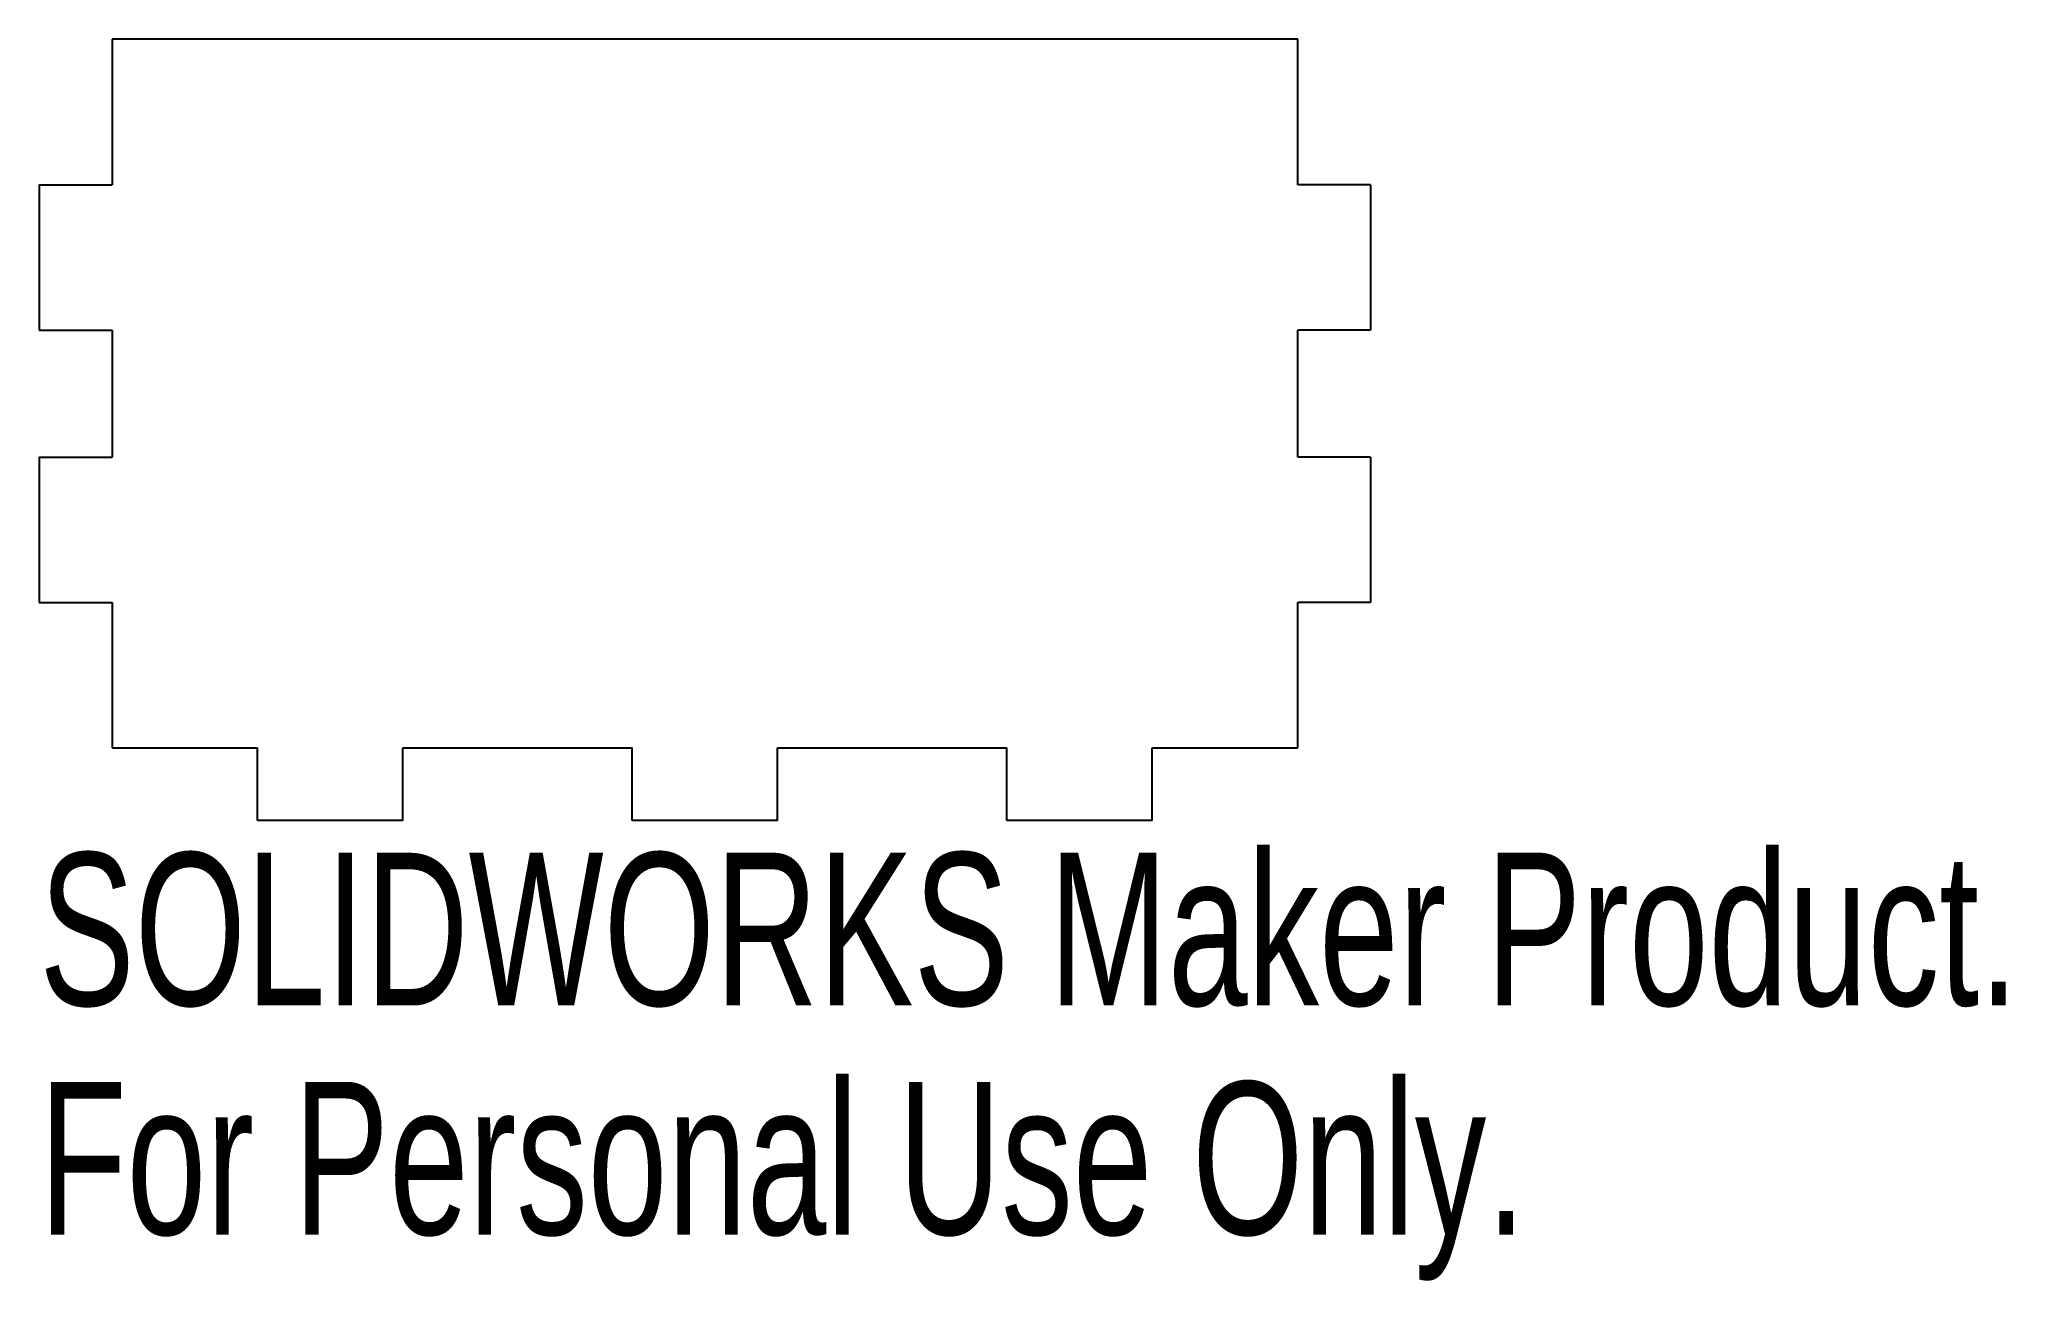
# Model space of a CAD drawing. Header units: millimetres. Extents: x -21.1 to 41.1, y -24.5 to 14.8.
import ezdxf

# ---------------------------------------------------------------- set-up
doc = ezdxf.new("R2010")
doc.units = ezdxf.units.MM
doc.styles.add('SLDTEXTSTYLE0', font='TXT', dxfattribs={"width": 0.7})

msp = doc.modelspace()

# ---------------------------------------------------------------- linework, layer by layer
at = {"color": 7, "linetype": 'Continuous', "lineweight": 25}
for p, q in [((18.75, 14.75), (-18.75, 14.75)), ((-18.75, 14.75), (-18.75, 10.15)), ((18.75, 10.15), (18.75, 14.75)), ((-21.05, 10.15), (-21.05, 5.55)), ((-21.05, 10.15), (-18.75, 10.15)), ((21.05, 10.15), (18.75, 10.15)), ((21.05, 10.15), (21.05, 5.55)), ((-21.05, 5.55), (-18.75, 5.55)), ((-18.75, 5.55), (-18.75, 1.534)), ((21.05, 5.55), (18.75, 5.55)), ((18.75, 1.534), (18.75, 5.55)), ((-21.05, 1.534), (-21.05, -3.066)), ((-21.05, 1.534), (-18.75, 1.534)), ((21.05, 1.534), (18.75, 1.534)), ((21.05, 1.534), (21.05, -3.066)), ((-21.05, -3.066), (-18.75, -3.066)), ((-18.75, -3.066), (-18.75, -7.666)), ((21.05, -3.066), (18.75, -3.066)), ((18.75, -7.666), (18.75, -3.066)), ((-18.75, -7.666), (-14.15, -7.666)), ((-14.15, -9.966), (-14.15, -7.666)), ((-9.55, -9.966), (-9.55, -7.666)), ((-9.55, -7.666), (-2.3, -7.666)), ((-2.3, -9.966), (-2.3, -7.666)), ((2.3, -9.966), (2.3, -7.666)), ((2.3, -7.666), (9.55, -7.666)), ((9.55, -9.966), (9.55, -7.666)), ((14.15, -9.966), (14.15, -7.666)), ((14.15, -7.666), (18.75, -7.666)), ((-9.55, -9.966), (-14.15, -9.966)), ((2.3, -9.966), (-2.3, -9.966)), ((14.15, -9.966), (9.55, -9.966))]:
    msp.add_line(p, q, dxfattribs=at)

# ---------------------------------------------------------------- texts
at = {"color": 7, "linetype": 'Continuous', "char_height": 4.83362, "attachment_point": 1, "style": 'SLDTEXTSTYLE0'}
for s, insert in [('SOLIDWORKS Maker Product.', (-21.05, -10.986)), ('For Personal Use Only.', (-21.05, -18.236))]:
    msp.add_mtext(s, dxfattribs=dict(at, insert=insert))

doc.saveas('drawing.dxf')
